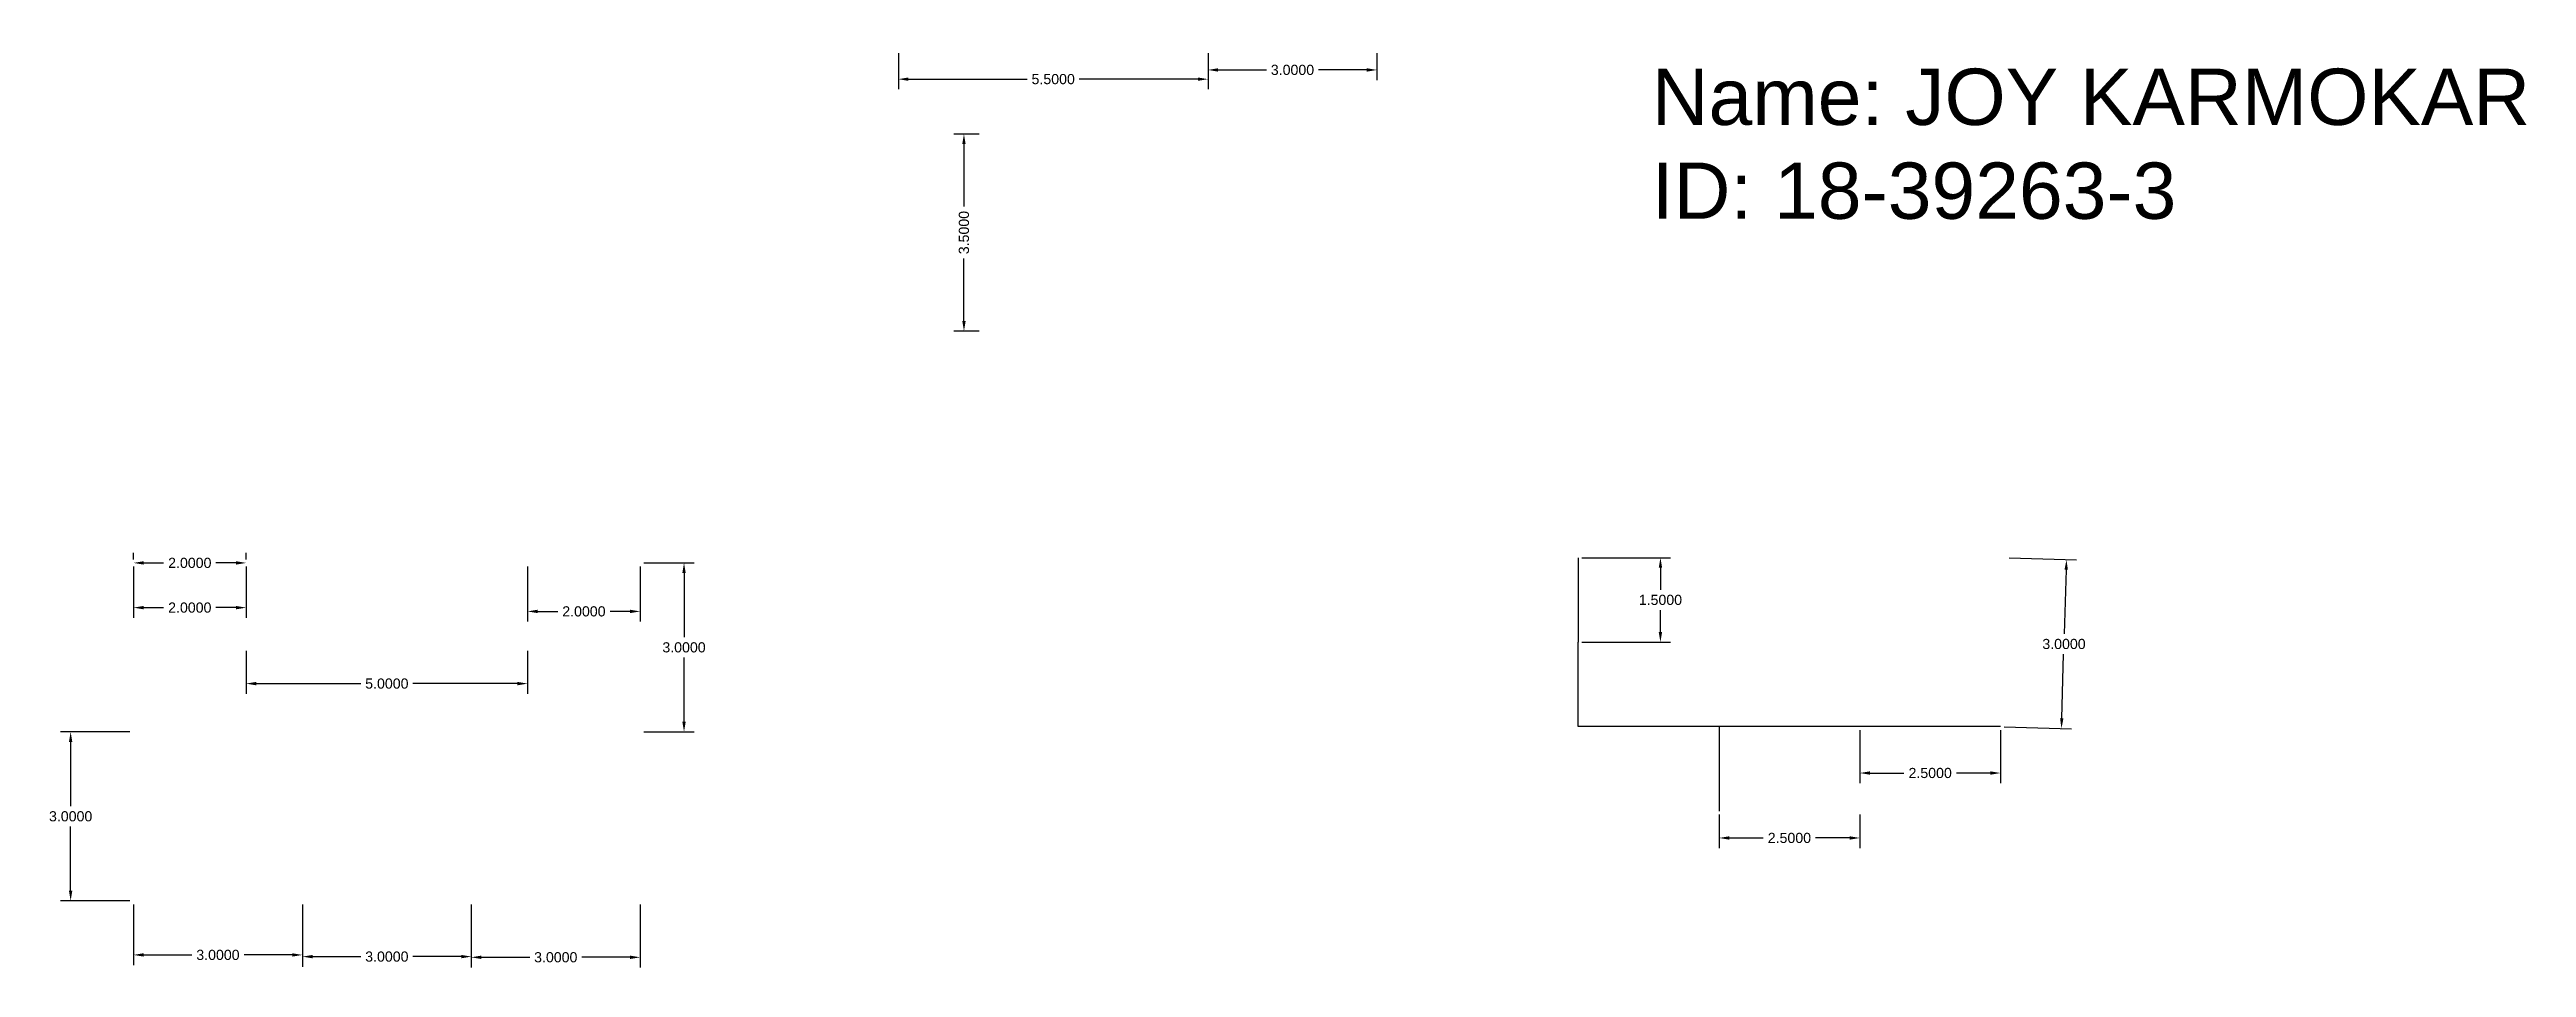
# Model space of a CAD drawing. Header units: inches. Extents: x 2.1 to 46.1, y 6 to 22.3.
import ezdxf

# ---------------------------------------------------------------- set-up
doc = ezdxf.new("R2010")
doc.units = ezdxf.units.IN
doc.header["$MEASUREMENT"] = 0
doc.layers.add('0 @ 1', color=7, linetype='Continuous')
doc.styles.get("Standard").update_dxf_attribs({"font": 'arial.ttf'})
doc.dimstyles.new('Annotative', dxfattribs={"dimscale": 0, "dimtxt": 0.18, "dimasz": 0.18, "dimexe": 0.18, "dimexo": 0.0625, "dimgap": 0.09, "dimtad": 0, "dimtih": 1, "dimtoh": 1, "dimdec": 4, "dimzin": 0, "dimdsep": 46, "dimtxsty": 'Standard', "dimcen": 0.09, "dimadec": 0, "dimazin": 0, "dimtfac": 1, "dimtdec": 4, "dimtofl": 0, "dimtmove": 0, "dimatfit": 3, "dimfxl": 1, "dimtolj": 1, "dimtzin": 0, "dimarcsym": 0})

# ---------------------------------------------------------------- blocks, each defined once
blk = doc.blocks.new('*D1')
at = {"color": 0, "lineweight": -2, "transparency": 16777216}
for p, q in [((3.591, 7.161), (3.591, 6.083)), ((6.591, 7.161), (6.591, 6.083)), ((3.771, 6.263), (4.628, 6.263)), ((6.411, 6.263), (5.555, 6.263))]:
    blk.add_line(p, q, dxfattribs=at)
at = {"color": 0, "transparency": 16777216}
for points in [[(3.771, 6.293), (3.771, 6.233), (3.591, 6.263)], [(6.411, 6.293), (6.411, 6.233), (6.591, 6.263)]]:
    blk.add_solid(points, dxfattribs=at)
at = {"layer": 'Defpoints', "color": 0, "transparency": 16777216}
for p in [(3.591, 7.224), (6.591, 7.224), (6.591, 6.263)]:
    blk.add_point(p, dxfattribs=at)
at = {"color": 0, "transparency": 16777216, "insert": (5.091, 6.263), "char_height": 0.18, "attachment_point": 5}
blk.add_mtext('\\A1;3.0000', dxfattribs=at)
blk = doc.blocks.new('*D2')
at = {"color": 0, "lineweight": -2, "transparency": 16777216}
for p, q in [((6.591, 7.161), (6.591, 6.053)), ((9.591, 7.161), (9.591, 6.053)), ((6.771, 6.233), (7.628, 6.233)), ((9.411, 6.233), (8.555, 6.233))]:
    blk.add_line(p, q, dxfattribs=at)
at = {"color": 0, "transparency": 16777216}
for points in [[(6.771, 6.263), (6.771, 6.203), (6.591, 6.233)], [(9.411, 6.263), (9.411, 6.203), (9.591, 6.233)]]:
    blk.add_solid(points, dxfattribs=at)
at = {"layer": 'Defpoints', "color": 0, "transparency": 16777216}
for p in [(6.591, 7.224), (9.591, 7.224), (9.591, 6.233)]:
    blk.add_point(p, dxfattribs=at)
at = {"color": 0, "transparency": 16777216, "insert": (8.091, 6.233), "char_height": 0.18, "attachment_point": 5}
blk.add_mtext('\\A1;3.0000', dxfattribs=at)
blk = doc.blocks.new('*D3')
at = {"color": 0, "lineweight": -2, "transparency": 16777216}
for p, q in [((9.591, 7.161), (9.591, 6.041)), ((12.591, 7.161), (12.591, 6.041)), ((9.771, 6.221), (10.628, 6.221)), ((12.411, 6.221), (11.555, 6.221))]:
    blk.add_line(p, q, dxfattribs=at)
at = {"color": 0, "transparency": 16777216}
for points in [[(9.771, 6.251), (9.771, 6.191), (9.591, 6.221)], [(12.411, 6.251), (12.411, 6.191), (12.591, 6.221)]]:
    blk.add_solid(points, dxfattribs=at)
at = {"layer": 'Defpoints', "color": 0, "transparency": 16777216}
for p in [(9.591, 7.224), (12.591, 7.224), (12.591, 6.221)]:
    blk.add_point(p, dxfattribs=at)
at = {"color": 0, "transparency": 16777216, "insert": (11.091, 6.221), "char_height": 0.18, "attachment_point": 5}
blk.add_mtext('\\A1;3.0000', dxfattribs=at)
blk = doc.blocks.new('*D4')
at = {"color": 0, "lineweight": -2, "transparency": 16777216}
for p, q in [((3.529, 10.224), (2.295, 10.224)), ((2.475, 10.044), (2.475, 8.906)), ((2.475, 7.404), (2.475, 8.542)), ((3.529, 7.224), (2.295, 7.224))]:
    blk.add_line(p, q, dxfattribs=at)
at = {"color": 0, "transparency": 16777216}
for points in [[(2.445, 10.044), (2.505, 10.044), (2.475, 10.224)], [(2.445, 7.404), (2.505, 7.404), (2.475, 7.224)]]:
    blk.add_solid(points, dxfattribs=at)
at = {"layer": 'Defpoints', "color": 0, "transparency": 16777216}
for p in [(2.475, 10.224), (3.591, 10.224, 3), (3.591, 7.224, 3)]:
    blk.add_point(p, dxfattribs=at)
at = {"color": 0, "transparency": 16777216, "insert": (2.475, 8.724), "char_height": 0.18, "attachment_point": 5}
blk.add_mtext('\\A1;3.0000', dxfattribs=at)
blk = doc.blocks.new('*D6')
at = {"color": 0, "lineweight": -2, "transparency": 16777216}
for p, q in [((3.591, 13.286), (3.591, 13.404)), ((3.771, 13.224), (4.126, 13.224)), ((5.411, 13.224), (5.056, 13.224)), ((5.591, 13.286), (5.591, 13.404))]:
    blk.add_line(p, q, dxfattribs=at)
at = {"color": 0, "transparency": 16777216}
for points in [[(3.771, 13.254), (3.771, 13.194), (3.591, 13.224)], [(5.411, 13.254), (5.411, 13.194), (5.591, 13.224)]]:
    blk.add_solid(points, dxfattribs=at)
at = {"layer": 'Defpoints', "color": 0, "transparency": 16777216}
for p in [(3.591, 13.224, 6), (3.591, 13.224), (5.591, 13.224, 6)]:
    blk.add_point(p, dxfattribs=at)
at = {"color": 0, "transparency": 16777216, "insert": (4.591, 13.224), "char_height": 0.18, "attachment_point": 5}
blk.add_mtext('\\A1;2.0000', dxfattribs=at)
blk = doc.blocks.new('*D8')
at = {"color": 0, "lineweight": -2, "transparency": 16777216}
for p, q in [((12.654, 13.224), (13.549, 13.224)), ((13.369, 13.044), (13.369, 11.906)), ((13.369, 10.404), (13.369, 11.542)), ((12.654, 10.224), (13.549, 10.224))]:
    blk.add_line(p, q, dxfattribs=at)
at = {"color": 0, "transparency": 16777216}
for points in [[(13.339, 13.044), (13.399, 13.044), (13.369, 13.224)], [(13.339, 10.404), (13.399, 10.404), (13.369, 10.224)]]:
    blk.add_solid(points, dxfattribs=at)
at = {"layer": 'Defpoints', "color": 0, "transparency": 16777216}
for p in [(12.591, 13.224), (12.591, 10.224), (13.369, 10.224)]:
    blk.add_point(p, dxfattribs=at)
at = {"color": 0, "transparency": 16777216, "insert": (13.369, 11.724), "char_height": 0.18, "attachment_point": 5}
blk.add_mtext('\\A1;3.0000', dxfattribs=at)
blk = doc.blocks.new('*D11')
at = {"color": 0, "lineweight": -2, "transparency": 16777216}
for p, q in [((31.752, 8.754), (31.752, 8.16)), ((34.252, 8.754), (34.252, 8.16)), ((31.932, 8.34), (32.537, 8.34)), ((34.072, 8.34), (33.467, 8.34))]:
    blk.add_line(p, q, dxfattribs=at)
at = {"color": 0, "transparency": 16777216}
for points in [[(31.932, 8.37), (31.932, 8.31), (31.752, 8.34)], [(34.072, 8.37), (34.072, 8.31), (34.252, 8.34)]]:
    blk.add_solid(points, dxfattribs=at)
at = {"layer": 'Defpoints', "color": 0, "transparency": 16777216}
for p in [(31.752, 8.817), (34.252, 8.817), (34.252, 8.34)]:
    blk.add_point(p, dxfattribs=at)
at = {"color": 0, "transparency": 16777216, "insert": (33.002, 8.34), "char_height": 0.18, "attachment_point": 5}
blk.add_mtext('\\A1;2.5000', dxfattribs=at)
blk = doc.blocks.new('*D12')
at = {"color": 0, "lineweight": -2, "transparency": 16777216}
for p, q in [((34.252, 10.254), (34.252, 9.313)), ((36.752, 10.254), (36.752, 9.313)), ((34.432, 9.493), (35.037, 9.493)), ((36.572, 9.493), (35.967, 9.493))]:
    blk.add_line(p, q, dxfattribs=at)
at = {"color": 0, "transparency": 16777216}
for points in [[(34.432, 9.523), (34.432, 9.463), (34.252, 9.493)], [(36.572, 9.523), (36.572, 9.463), (36.752, 9.493)]]:
    blk.add_solid(points, dxfattribs=at)
at = {"layer": 'Defpoints', "color": 0, "transparency": 16777216}
for p in [(34.252, 10.317), (36.752, 10.317), (36.752, 9.493)]:
    blk.add_point(p, dxfattribs=at)
at = {"color": 0, "transparency": 16777216, "insert": (35.502, 9.493), "char_height": 0.18, "attachment_point": 5}
blk.add_mtext('\\A1;2.5000', dxfattribs=at)
blk = doc.blocks.new('*D13')
at = {"color": 0, "lineweight": -2, "transparency": 16777216}
for p, q in [((36.904, 13.313), (38.103, 13.278)), ((37.918, 13.103), (37.884, 11.966)), ((37.839, 10.464), (37.873, 11.602)), ((36.814, 10.315), (38.014, 10.279))]:
    blk.add_line(p, q, dxfattribs=at)
at = {"color": 0, "transparency": 16777216}
for points in [[(37.888, 13.104), (37.948, 13.102), (37.923, 13.283)], [(37.809, 10.465), (37.869, 10.463), (37.834, 10.284)]]:
    blk.add_solid(points, dxfattribs=at)
at = {"layer": 'Defpoints', "color": 0, "transparency": 16777216}
for p in [(36.841, 13.315), (37.923, 13.283), (36.752, 10.317)]:
    blk.add_point(p, dxfattribs=at)
at = {"color": 0, "transparency": 16777216, "insert": (37.879, 11.784), "char_height": 0.18, "attachment_point": 5}
blk.add_mtext('\\A1;3.0000', dxfattribs=at)
blk = doc.blocks.new('*D17')
at = {"color": 0, "lineweight": -2, "transparency": 16777216}
for p, q in [((22.676, 22.278), (22.676, 21.798)), ((25.676, 22.278), (25.676, 21.798)), ((22.856, 21.978), (23.713, 21.978)), ((25.496, 21.978), (24.639, 21.978))]:
    blk.add_line(p, q, dxfattribs=at)
at = {"color": 0, "transparency": 16777216}
for points in [[(22.856, 22.008), (22.856, 21.948), (22.676, 21.978)], [(25.496, 22.008), (25.496, 21.948), (25.676, 21.978)]]:
    blk.add_solid(points, dxfattribs=at)
at = {"layer": 'Defpoints', "color": 0, "transparency": 16777216}
for p in [(22.676, 22.34), (25.676, 22.34), (22.676, 21.978)]:
    blk.add_point(p, dxfattribs=at)
at = {"color": 0, "transparency": 16777216, "insert": (24.176, 21.978), "char_height": 0.18, "attachment_point": 5}
blk.add_mtext('\\A1;3.0000', dxfattribs=at)
blk = doc.blocks.new('*D20')
at = {"color": 0, "lineweight": -2, "transparency": 16777216}
for p, q in [((17.176, 22.278), (17.176, 21.634)), ((22.676, 22.278), (22.676, 21.634)), ((17.356, 21.814), (19.463, 21.814)), ((22.496, 21.814), (20.389, 21.814))]:
    blk.add_line(p, q, dxfattribs=at)
at = {"color": 0, "transparency": 16777216}
for points in [[(17.356, 21.844), (17.356, 21.784), (17.176, 21.814)], [(22.496, 21.844), (22.496, 21.784), (22.676, 21.814)]]:
    blk.add_solid(points, dxfattribs=at)
at = {"layer": 'Defpoints', "color": 0, "transparency": 16777216}
for p in [(17.176, 22.34), (22.676, 22.34), (17.176, 21.814)]:
    blk.add_point(p, dxfattribs=at)
at = {"color": 0, "transparency": 16777216, "insert": (19.926, 21.814), "char_height": 0.18, "attachment_point": 5}
blk.add_mtext('\\A1;5.5000', dxfattribs=at)
blk = doc.blocks.new('*D23')
at = {"color": 0, "lineweight": -2, "transparency": 16777216}
for p, q in [((18.613, 20.84), (18.161, 20.84)), ((18.341, 20.66), (18.341, 19.553)), ((18.341, 17.52), (18.341, 18.627)), ((18.613, 17.34), (18.161, 17.34))]:
    blk.add_line(p, q, dxfattribs=at)
at = {"color": 0, "transparency": 16777216}
for points in [[(18.311, 20.66), (18.371, 20.66), (18.341, 20.84)], [(18.311, 17.52), (18.371, 17.52), (18.341, 17.34)]]:
    blk.add_solid(points, dxfattribs=at)
at = {"layer": 'Defpoints', "color": 0, "transparency": 16777216}
for p in [(18.341, 20.84), (18.676, 20.84), (18.676, 17.34)]:
    blk.add_point(p, dxfattribs=at)
at = {"color": 0, "transparency": 16777216, "insert": (18.341, 19.09), "char_height": 0.18, "attachment_point": 5, "rotation": 90}
blk.add_mtext('\\A1;3.5000', dxfattribs=at)
blk = doc.blocks.new('*D24')
at = {"color": 0, "lineweight": -2, "transparency": 16777216}
for p, q in [((29.314, 13.317), (30.891, 13.317)), ((30.711, 13.137), (30.711, 12.749)), ((30.711, 11.997), (30.711, 12.385)), ((29.314, 11.817), (30.891, 11.817))]:
    blk.add_line(p, q, dxfattribs=at)
at = {"color": 0, "transparency": 16777216}
for points in [[(30.681, 13.137), (30.741, 13.137), (30.711, 13.317)], [(30.681, 11.997), (30.741, 11.997), (30.711, 11.817)]]:
    blk.add_solid(points, dxfattribs=at)
at = {"layer": 'Defpoints', "color": 0, "transparency": 16777216}
for p in [(29.252, 13.317), (29.252, 11.817), (30.711, 11.817)]:
    blk.add_point(p, dxfattribs=at)
at = {"color": 0, "transparency": 16777216, "insert": (30.711, 12.567), "char_height": 0.18, "attachment_point": 5}
blk.add_mtext('\\A1;1.5000', dxfattribs=at)
blk = doc.blocks.new('*D25')
at = {"color": 0, "lineweight": -2, "transparency": 16777216}
for p, q in [((3.591, 13.161), (3.591, 12.25)), ((5.591, 13.161), (5.591, 12.25)), ((3.771, 12.43), (4.126, 12.43)), ((5.411, 12.43), (5.056, 12.43))]:
    blk.add_line(p, q, dxfattribs=at)
at = {"color": 0, "transparency": 16777216}
for points in [[(3.771, 12.46), (3.771, 12.4), (3.591, 12.43)], [(5.411, 12.46), (5.411, 12.4), (5.591, 12.43)]]:
    blk.add_solid(points, dxfattribs=at)
at = {"layer": 'Defpoints', "color": 0, "transparency": 16777216}
for p in [(3.591, 13.224), (5.591, 13.224), (3.591, 12.43)]:
    blk.add_point(p, dxfattribs=at)
at = {"color": 0, "transparency": 16777216, "insert": (4.591, 12.43), "char_height": 0.18, "attachment_point": 5}
blk.add_mtext('\\A1;2.0000', dxfattribs=at)
blk = doc.blocks.new('*D26')
at = {"color": 0, "lineweight": -2, "transparency": 16777216}
for p, q in [((10.591, 13.161), (10.591, 12.183)), ((12.591, 13.161), (12.591, 12.183)), ((10.771, 12.363), (11.126, 12.363)), ((12.411, 12.363), (12.056, 12.363))]:
    blk.add_line(p, q, dxfattribs=at)
at = {"color": 0, "transparency": 16777216}
for points in [[(10.771, 12.393), (10.771, 12.333), (10.591, 12.363)], [(12.411, 12.393), (12.411, 12.333), (12.591, 12.363)]]:
    blk.add_solid(points, dxfattribs=at)
at = {"layer": 'Defpoints', "color": 0, "transparency": 16777216}
for p in [(10.591, 13.224), (12.591, 13.224), (10.591, 12.363)]:
    blk.add_point(p, dxfattribs=at)
at = {"color": 0, "transparency": 16777216, "insert": (11.591, 12.363), "char_height": 0.18, "attachment_point": 5}
blk.add_mtext('\\A1;2.0000', dxfattribs=at)
blk = doc.blocks.new('*D27')
at = {"color": 0, "lineweight": -2, "transparency": 16777216}
for p, q in [((5.591, 11.661), (5.591, 10.901)), ((10.591, 11.661), (10.591, 10.901)), ((5.771, 11.081), (7.628, 11.081)), ((10.411, 11.081), (8.555, 11.081))]:
    blk.add_line(p, q, dxfattribs=at)
at = {"color": 0, "transparency": 16777216}
for points in [[(5.771, 11.111), (5.771, 11.051), (5.591, 11.081)], [(10.411, 11.111), (10.411, 11.051), (10.591, 11.081)]]:
    blk.add_solid(points, dxfattribs=at)
at = {"layer": 'Defpoints', "color": 0, "transparency": 16777216}
for p in [(5.591, 11.724), (10.591, 11.724), (5.591, 11.081)]:
    blk.add_point(p, dxfattribs=at)
at = {"color": 0, "transparency": 16777216, "insert": (8.091, 11.081), "char_height": 0.18, "attachment_point": 5}
blk.add_mtext('\\A1;5.0000', dxfattribs=at)

msp = doc.modelspace()

# ---------------------------------------------------------------- linework, layer by layer
for p, q in [((29.25194, 13.31667), (29.25194, 11.81667)), ((29.25194, 10.31667, 3), (29.25194, 11.81667, 4.5)), ((36.75194, 10.31667, 3), (29.25194, 10.31667, 3)), ((31.75194, 10.31667, 3), (31.75194, 8.81667, 1.5)), ((36.75194, 10.31667), (36.75194, 10.31667, 3))]:
    msp.add_line(p, q)

# ---------------------------------------------------------------- texts
at = {"insert": (30.55652, 22.00114, 2.036), "char_height": 1, "attachment_point": 1}
msp.add_mtext_dynamic_manual_height_columns('Name: JOY KARMOKAR\\PID: 18-39263-3', width=18.3023133, gutter_width=1, heights=[0], dxfattribs=at)

# ---------------------------------------------------------------- dimensions: what is measured, and where the dimension line sits
at = {"layer": '0 @ 1'}
for base, p1, p2, picture, middle in [((17.17597, 21.81388, 8.12737), (22.67597, 22.34009, 8.12737), (17.17597, 22.34009, 8.12737), '*D20', (19.92597, 21.81388, 8.12737)), ((22.67597, 21.97848, 5.72737), (25.67597, 22.34009, 5.72737), (22.67597, 22.34009, 5.72737), '*D17', (24.17597, 21.97848, 5.72737)), ((3.59125, 13.22367), (5.59125, 13.22367, 6), (3.59125, 13.22367, 6), '*D6', (4.59125, 13.22367)), ((3.59125, 12.4303, 6), (5.59125, 13.22367, 6), (3.59125, 13.22367, 6), '*D25', (4.59125, 12.4303, 6)), ((10.59125, 12.36252, 6), (12.59125, 13.22367, 6), (10.59125, 13.22367, 6), '*D26', (11.59125, 12.36252, 6)), ((5.59125, 11.08052, 6), (10.59125, 11.72367, 6), (5.59125, 11.72367, 6), '*D27', (8.09125, 11.08052, 6)), ((34.25194, 8.34043), (31.75194, 8.81667), (34.25194, 8.81667), '*D11', (33.00194, 8.34043)), ((6.59125, 6.26294), (3.59125, 7.22367), (6.59125, 7.22367), '*D1', (5.09125, 6.26294)), ((9.59125, 6.23259), (6.59125, 7.22367), (9.59125, 7.22367), '*D2', (8.09125, 6.23259)), ((12.59125, 6.22088), (9.59125, 7.22367), (12.59125, 7.22367), '*D3', (11.09125, 6.22088))]:
    dim = msp.add_linear_dim(base=base, p1=p1, p2=p2, dimstyle='Annotative', override={"dimscale": 1, "dimtix": 0, "dimtofl": 0, "dimtmove": 0, "dimatfit": 3}, dxfattribs=at)
    dim.commit()
    dim.dimension.update_dxf_attribs({"geometry": picture, "text_midpoint": middle})
for base, p1, p2, picture, middle in [((18.34119, 20.84009, 8.12737), (18.67597, 17.34009, 8.12737), (18.67597, 20.84009, 8.12737), '*D23', (18.34119, 19.09009, 8.12737)), ((2.47486, 10.22367), (3.59125, 7.22367, 3), (3.59125, 10.22367, 3), '*D4', (2.47486, 8.72367))]:
    dim = msp.add_linear_dim(base=base, p1=p1, p2=p2, angle=90, dimstyle='Annotative', override={"dimscale": 1, "dimtix": 0, "dimtofl": 0, "dimtmove": 0, "dimatfit": 3}, dxfattribs=at)
    dim.commit()
    dim.dimension.update_dxf_attribs({"geometry": picture, "text_midpoint": middle})
for p1, p2, distance, picture, middle in [((12.59125, 13.22367), (12.59125, 10.22367), 0.77795, '*D8', (13.3692, 11.72367)), ((29.25194, 13.31667, 4.5), (29.25194, 11.81667, 4.5), 1.45948, '*D24', (30.71142, 12.56667, 4.5)), ((36.75194, 10.31667), (36.84136, 13.31534), -1.08237, '*D13', (37.87853, 11.78374)), ((34.25194, 10.31667), (36.75194, 10.31667), -0.82368, '*D12', (35.50194, 9.49299))]:
    dim = msp.add_aligned_dim(p1=p1, p2=p2, distance=distance, dimstyle='Annotative', override={"dimscale": 1, "dimtix": 0, "dimtofl": 0, "dimtmove": 0, "dimatfit": 3}, dxfattribs=at)
    dim.commit()
    dim.dimension.update_dxf_attribs({"geometry": picture, "text_midpoint": middle})

doc.saveas('drawing.dxf')
